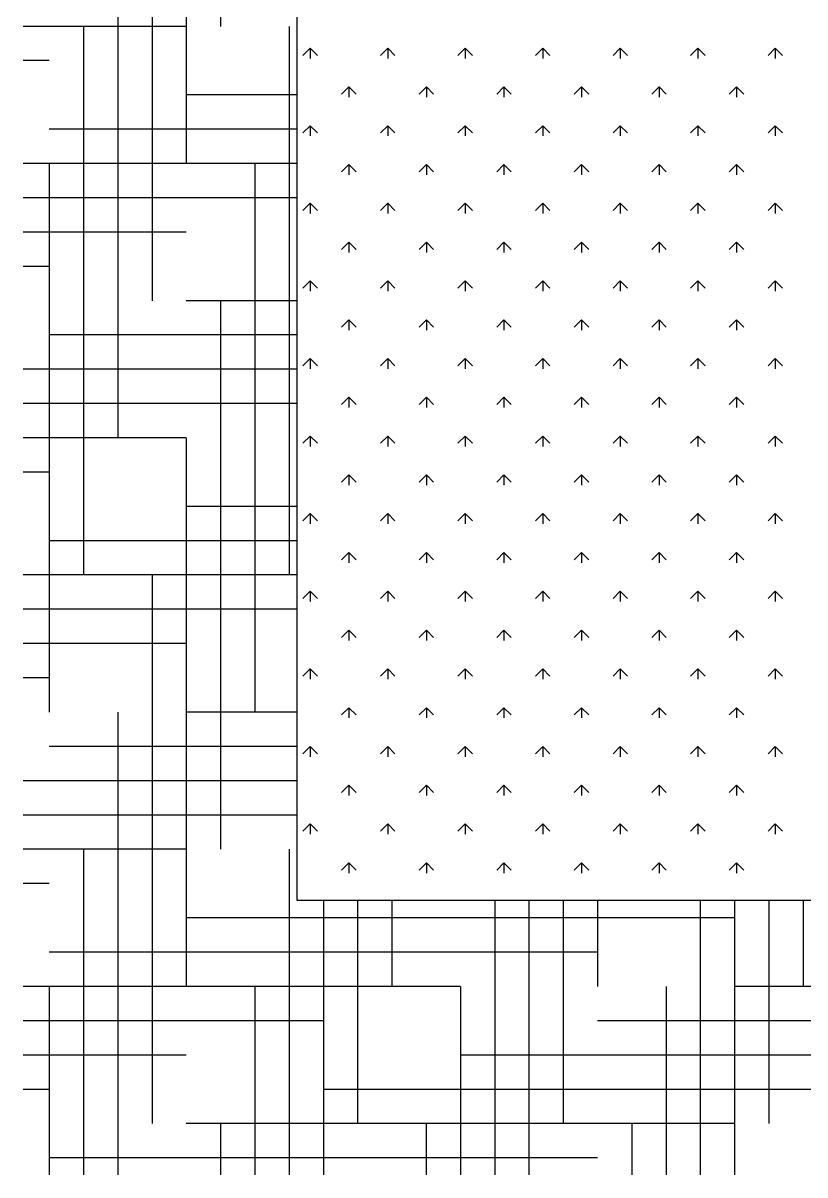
# Model space of a CAD drawing. Header units: millimetres. Extents: x -30782 to 40110, y 35885 to 73818.
# Drawn here: x 6516 to 7372, y 68543 to 69803 of the extents above; entities that cross this region are included whole.
import ezdxf

# ---------------------------------------------------------------- set-up
doc = ezdxf.new("R2010")
doc.units = ezdxf.units.MM

# ---------------------------------------------------------------- blocks, each defined once
blk = doc.blocks.new('A$C107E516A')
for p, q in [((216.2, 1848.9, -685.7), (216.2, 1256.1, -685.7)), ((178.7, 1706.1, -685.7), (178.7, 1106.1, -685.7)), ((141.2, 1556.1, -685.7), (141.2, 956.1, -685.7)), ((300, 300, -685.7), (300, 1548.9, -685.7)), ((103.7, 1406.1, -685.7), (103.7, 806.1, -685.7)), ((178.7, 1256.1, -685.7), (0, 1256.1, -685.7)), ((66.2, 1256.1, -685.7), (66.2, 656.1, -685.7)), ((291.2, 1256.1, -685.7), (291.2, 656.1, -685.7)), ((314.2, 1232.3, -685.7), (306.3, 1224.3, -685.7)), ((314.2, 1232.3, -685.7), (314.2, 1221, -685.7)), ((314.2, 1232.3, -685.7), (322.2, 1224.3, -685.7)), ((399.1, 1232.3, -685.7), (391.1, 1224.3, -685.7)), ((399.1, 1232.3, -685.7), (399.1, 1221, -685.7)), ((399.1, 1232.3, -685.7), (407, 1224.3, -685.7)), ((483.9, 1232.3, -685.7), (476, 1224.3, -685.7)), ((483.9, 1232.3, -685.7), (483.9, 1221, -685.7)), ((483.9, 1232.3, -685.7), (491.9, 1224.3, -685.7)), ((568.8, 1232.3, -685.7), (560.8, 1224.3, -685.7)), ((568.8, 1232.3, -685.7), (568.8, 1221, -685.7)), ((568.8, 1232.3, -685.7), (576.7, 1224.3, -685.7)), ((653.6, 1232.3, -685.7), (645.7, 1224.3, -685.7)), ((653.6, 1232.3, -685.7), (653.6, 1221, -685.7)), ((653.6, 1232.3, -685.7), (661.6, 1224.3, -685.7)), ((738.5, 1232.3, -685.7), (730.5, 1224.3, -685.7)), ((738.5, 1232.3, -685.7), (738.5, 1221, -685.7)), ((738.5, 1232.3, -685.7), (746.4, 1224.3, -685.7)), ((823.3, 1232.3, -685.7), (815.4, 1224.3, -685.7)), ((823.3, 1232.3, -685.7), (823.3, 1221, -685.7)), ((823.3, 1232.3, -685.7), (831.3, 1224.3, -685.7)), ((28.7, 1218.6, -685.7), (0, 1218.6, -685.7)), ((356.6, 1189.9, -685.7), (348.7, 1181.9, -685.7)), ((356.6, 1189.9, -685.7), (356.6, 1178.6, -685.7)), ((356.6, 1189.9, -685.7), (364.6, 1181.9, -685.7)), ((441.5, 1189.9, -685.7), (433.5, 1181.9, -685.7)), ((441.5, 1189.9, -685.7), (441.5, 1178.6, -685.7)), ((441.5, 1189.9, -685.7), (449.4, 1181.9, -685.7)), ((526.3, 1189.9, -685.7), (518.4, 1181.9, -685.7)), ((526.3, 1189.9, -685.7), (526.3, 1178.6, -685.7)), ((526.3, 1189.9, -685.7), (534.3, 1181.9, -685.7)), ((611.2, 1189.9, -685.7), (603.2, 1181.9, -685.7)), ((611.2, 1189.9, -685.7), (611.2, 1178.6, -685.7)), ((611.2, 1189.9, -685.7), (619.2, 1181.9, -685.7)), ((696.1, 1189.9, -685.7), (688.1, 1181.9, -685.7)), ((696.1, 1189.9, -685.7), (696.1, 1178.6, -685.7)), ((696.1, 1189.9, -685.7), (704, 1181.9, -685.7)), ((780.9, 1189.9, -685.7), (773, 1181.9, -685.7)), ((780.9, 1189.9, -685.7), (780.9, 1178.6, -685.7)), ((780.9, 1189.9, -685.7), (788.9, 1181.9, -685.7)), ((300, 1181.1, -685.7), (178.7, 1181.1, -685.7)), ((314.2, 1147.4, -685.7), (306.3, 1139.5, -685.7)), ((314.2, 1147.4, -685.7), (314.2, 1136.2, -685.7)), ((314.2, 1147.4, -685.7), (322.2, 1139.5, -685.7)), ((399.1, 1147.4, -685.7), (391.1, 1139.5, -685.7)), ((399.1, 1147.4, -685.7), (399.1, 1136.2, -685.7)), ((399.1, 1147.4, -685.7), (407, 1139.5, -685.7)), ((483.9, 1147.4, -685.7), (476, 1139.5, -685.7)), ((483.9, 1147.4, -685.7), (483.9, 1136.2, -685.7)), ((483.9, 1147.4, -685.7), (491.9, 1139.5, -685.7)), ((568.8, 1147.4, -685.7), (560.8, 1139.5, -685.7)), ((568.8, 1147.4, -685.7), (568.8, 1136.2, -685.7)), ((568.8, 1147.4, -685.7), (576.7, 1139.5, -685.7)), ((653.6, 1147.4, -685.7), (645.7, 1139.5, -685.7)), ((653.6, 1147.4, -685.7), (653.6, 1136.2, -685.7)), ((653.6, 1147.4, -685.7), (661.6, 1139.5, -685.7)), ((738.5, 1147.4, -685.7), (730.5, 1139.5, -685.7)), ((738.5, 1147.4, -685.7), (738.5, 1136.2, -685.7)), ((738.5, 1147.4, -685.7), (746.4, 1139.5, -685.7)), ((823.3, 1147.4, -685.7), (815.4, 1139.5, -685.7)), ((823.3, 1147.4, -685.7), (823.3, 1136.2, -685.7)), ((823.3, 1147.4, -685.7), (831.3, 1139.5, -685.7)), ((300, 1143.6, -685.7), (28.7, 1143.6, -685.7)), ((300, 1106.1, -685.7), (0, 1106.1, -685.7)), ((28.7, 1106.1, -685.7), (28.7, 506.1, -685.7)), ((253.7, 1106.1, -685.7), (253.7, 506.1, -685.7)), ((356.6, 1105, -685.7), (348.7, 1097, -685.7)), ((356.6, 1105, -685.7), (356.6, 1093.7, -685.7)), ((356.6, 1105, -685.7), (364.6, 1097, -685.7)), ((441.5, 1105, -685.7), (433.5, 1097, -685.7)), ((441.5, 1105, -685.7), (441.5, 1093.7, -685.7)), ((441.5, 1105, -685.7), (449.4, 1097, -685.7)), ((526.3, 1105, -685.7), (518.4, 1097, -685.7)), ((526.3, 1105, -685.7), (526.3, 1093.7, -685.7)), ((526.3, 1105, -685.7), (534.3, 1097, -685.7)), ((611.2, 1105, -685.7), (603.2, 1097, -685.7)), ((611.2, 1105, -685.7), (611.2, 1093.7, -685.7)), ((611.2, 1105, -685.7), (619.2, 1097, -685.7)), ((696.1, 1105, -685.7), (688.1, 1097, -685.7)), ((696.1, 1105, -685.7), (696.1, 1093.7, -685.7)), ((696.1, 1105, -685.7), (704, 1097, -685.7)), ((780.9, 1105, -685.7), (773, 1097, -685.7)), ((780.9, 1105, -685.7), (780.9, 1093.7, -685.7)), ((780.9, 1105, -685.7), (788.9, 1097, -685.7)), ((300, 1068.6, -685.7), (0, 1068.6, -685.7)), ((314.2, 1062.6, -685.7), (306.3, 1054.6, -685.7)), ((314.2, 1062.6, -685.7), (314.2, 1051.3, -685.7)), ((314.2, 1062.6, -685.7), (322.2, 1054.6, -685.7)), ((399.1, 1062.6, -685.7), (391.1, 1054.6, -685.7)), ((399.1, 1062.6, -685.7), (399.1, 1051.3, -685.7)), ((399.1, 1062.6, -685.7), (407, 1054.6, -685.7)), ((483.9, 1062.6, -685.7), (476, 1054.6, -685.7)), ((483.9, 1062.6, -685.7), (483.9, 1051.3, -685.7)), ((483.9, 1062.6, -685.7), (491.9, 1054.6, -685.7)), ((568.8, 1062.6, -685.7), (560.8, 1054.6, -685.7)), ((568.8, 1062.6, -685.7), (568.8, 1051.3, -685.7)), ((568.8, 1062.6, -685.7), (576.7, 1054.6, -685.7)), ((653.6, 1062.6, -685.7), (645.7, 1054.6, -685.7)), ((653.6, 1062.6, -685.7), (653.6, 1051.3, -685.7)), ((653.6, 1062.6, -685.7), (661.6, 1054.6, -685.7)), ((738.5, 1062.6, -685.7), (730.5, 1054.6, -685.7)), ((738.5, 1062.6, -685.7), (738.5, 1051.3, -685.7)), ((738.5, 1062.6, -685.7), (746.4, 1054.6, -685.7)), ((823.3, 1062.6, -685.7), (815.4, 1054.6, -685.7)), ((823.3, 1062.6, -685.7), (823.3, 1051.3, -685.7)), ((823.3, 1062.6, -685.7), (831.3, 1054.6, -685.7)), ((178.7, 1031.1, -685.7), (0, 1031.1, -685.7)), ((356.6, 1020.1, -685.7), (348.7, 1012.2, -685.7)), ((356.6, 1020.1, -685.7), (356.6, 1008.9, -685.7)), ((356.6, 1020.1, -685.7), (364.6, 1012.2, -685.7)), ((441.5, 1020.1, -685.7), (433.5, 1012.2, -685.7)), ((441.5, 1020.1, -685.7), (441.5, 1008.9, -685.7)), ((441.5, 1020.1, -685.7), (449.4, 1012.2, -685.7)), ((526.3, 1020.1, -685.7), (518.4, 1012.2, -685.7)), ((526.3, 1020.1, -685.7), (526.3, 1008.9, -685.7)), ((526.3, 1020.1, -685.7), (534.3, 1012.2, -685.7)), ((611.2, 1020.1, -685.7), (603.2, 1012.2, -685.7)), ((611.2, 1020.1, -685.7), (611.2, 1008.9, -685.7)), ((611.2, 1020.1, -685.7), (619.2, 1012.2, -685.7)), ((696.1, 1020.1, -685.7), (688.1, 1012.2, -685.7)), ((696.1, 1020.1, -685.7), (696.1, 1008.9, -685.7)), ((696.1, 1020.1, -685.7), (704, 1012.2, -685.7)), ((780.9, 1020.1, -685.7), (773, 1012.2, -685.7)), ((780.9, 1020.1, -685.7), (780.9, 1008.9, -685.7)), ((780.9, 1020.1, -685.7), (788.9, 1012.2, -685.7)), ((28.7, 993.6, -685.7), (0, 993.6, -685.7)), ((314.2, 977.7, -685.7), (306.3, 969.8, -685.7)), ((314.2, 977.7, -685.7), (314.2, 966.5, -685.7)), ((314.2, 977.7, -685.7), (322.2, 969.8, -685.7)), ((399.1, 977.7, -685.7), (391.1, 969.8, -685.7)), ((399.1, 977.7, -685.7), (399.1, 966.5, -685.7)), ((399.1, 977.7, -685.7), (407, 969.8, -685.7)), ((483.9, 977.7, -685.7), (476, 969.8, -685.7)), ((483.9, 977.7, -685.7), (483.9, 966.5, -685.7)), ((483.9, 977.7, -685.7), (491.9, 969.8, -685.7)), ((568.8, 977.7, -685.7), (560.8, 969.8, -685.7)), ((568.8, 977.7, -685.7), (568.8, 966.5, -685.7)), ((568.8, 977.7, -685.7), (576.7, 969.8, -685.7)), ((653.6, 977.7, -685.7), (645.7, 969.8, -685.7)), ((653.6, 977.7, -685.7), (653.6, 966.5, -685.7)), ((653.6, 977.7, -685.7), (661.6, 969.8, -685.7)), ((738.5, 977.7, -685.7), (730.5, 969.8, -685.7)), ((738.5, 977.7, -685.7), (738.5, 966.5, -685.7)), ((738.5, 977.7, -685.7), (746.4, 969.8, -685.7)), ((823.3, 977.7, -685.7), (815.4, 969.8, -685.7)), ((823.3, 977.7, -685.7), (823.3, 966.5, -685.7)), ((823.3, 977.7, -685.7), (831.3, 969.8, -685.7)), ((300, 956.1, -685.7), (178.7, 956.1, -685.7)), ((216.2, 956.1, -685.7), (216.2, 356.1, -685.7)), ((356.6, 935.3, -685.7), (348.7, 927.3, -685.7)), ((356.6, 935.3, -685.7), (356.6, 924, -685.7)), ((356.6, 935.3, -685.7), (364.6, 927.3, -685.7)), ((441.5, 935.3, -685.7), (433.5, 927.3, -685.7)), ((441.5, 935.3, -685.7), (441.5, 924, -685.7)), ((441.5, 935.3, -685.7), (449.4, 927.3, -685.7)), ((526.3, 935.3, -685.7), (518.4, 927.3, -685.7)), ((526.3, 935.3, -685.7), (526.3, 924, -685.7)), ((526.3, 935.3, -685.7), (534.3, 927.3, -685.7)), ((611.2, 935.3, -685.7), (603.2, 927.3, -685.7)), ((611.2, 935.3, -685.7), (611.2, 924, -685.7)), ((611.2, 935.3, -685.7), (619.2, 927.3, -685.7)), ((696.1, 935.3, -685.7), (688.1, 927.3, -685.7)), ((696.1, 935.3, -685.7), (696.1, 924, -685.7)), ((696.1, 935.3, -685.7), (704, 927.3, -685.7)), ((780.9, 935.3, -685.7), (773, 927.3, -685.7)), ((780.9, 935.3, -685.7), (780.9, 924, -685.7)), ((780.9, 935.3, -685.7), (788.9, 927.3, -685.7)), ((300, 918.6, -685.7), (28.7, 918.6, -685.7)), ((314.2, 892.9, -685.7), (306.3, 884.9, -685.7)), ((314.2, 892.9, -685.7), (314.2, 881.6, -685.7)), ((314.2, 892.9, -685.7), (322.2, 884.9, -685.7)), ((399.1, 892.9, -685.7), (391.1, 884.9, -685.7)), ((399.1, 892.9, -685.7), (399.1, 881.6, -685.7)), ((399.1, 892.9, -685.7), (407, 884.9, -685.7)), ((483.9, 892.9, -685.7), (476, 884.9, -685.7)), ((483.9, 892.9, -685.7), (483.9, 881.6, -685.7)), ((483.9, 892.9, -685.7), (491.9, 884.9, -685.7)), ((568.8, 892.9, -685.7), (560.8, 884.9, -685.7)), ((568.8, 892.9, -685.7), (568.8, 881.6, -685.7)), ((568.8, 892.9, -685.7), (576.7, 884.9, -685.7)), ((653.6, 892.9, -685.7), (645.7, 884.9, -685.7)), ((653.6, 892.9, -685.7), (653.6, 881.6, -685.7)), ((653.6, 892.9, -685.7), (661.6, 884.9, -685.7)), ((738.5, 892.9, -685.7), (730.5, 884.9, -685.7)), ((738.5, 892.9, -685.7), (738.5, 881.6, -685.7)), ((738.5, 892.9, -685.7), (746.4, 884.9, -685.7)), ((823.3, 892.9, -685.7), (815.4, 884.9, -685.7)), ((823.3, 892.9, -685.7), (823.3, 881.6, -685.7)), ((823.3, 892.9, -685.7), (831.3, 884.9, -685.7)), ((300, 881.1, -685.7), (0, 881.1, -685.7)), ((356.6, 850.4, -685.7), (348.7, 842.5, -685.7)), ((356.6, 850.4, -685.7), (356.6, 839.2, -685.7)), ((356.6, 850.4, -685.7), (364.6, 842.5, -685.7)), ((441.5, 850.4, -685.7), (433.5, 842.5, -685.7)), ((441.5, 850.4, -685.7), (441.5, 839.2, -685.7)), ((441.5, 850.4, -685.7), (449.4, 842.5, -685.7)), ((526.3, 850.4, -685.7), (518.4, 842.5, -685.7)), ((526.3, 850.4, -685.7), (526.3, 839.2, -685.7)), ((526.3, 850.4, -685.7), (534.3, 842.5, -685.7)), ((611.2, 850.4, -685.7), (603.2, 842.5, -685.7)), ((611.2, 850.4, -685.7), (611.2, 839.2, -685.7)), ((611.2, 850.4, -685.7), (619.2, 842.5, -685.7)), ((696.1, 850.4, -685.7), (688.1, 842.5, -685.7)), ((696.1, 850.4, -685.7), (696.1, 839.2, -685.7)), ((696.1, 850.4, -685.7), (704, 842.5, -685.7)), ((780.9, 850.4, -685.7), (773, 842.5, -685.7)), ((780.9, 850.4, -685.7), (780.9, 839.2, -685.7)), ((780.9, 850.4, -685.7), (788.9, 842.5, -685.7)), ((300, 843.6, -685.7), (0, 843.6, -685.7)), ((314.2, 808, -685.7), (306.3, 800.1, -685.7)), ((314.2, 808, -685.7), (314.2, 796.8, -685.7)), ((314.2, 808, -685.7), (322.2, 800.1, -685.7)), ((399.1, 808, -685.7), (391.1, 800.1, -685.7)), ((399.1, 808, -685.7), (399.1, 796.8, -685.7)), ((399.1, 808, -685.7), (407, 800.1, -685.7)), ((483.9, 808, -685.7), (476, 800.1, -685.7)), ((483.9, 808, -685.7), (483.9, 796.8, -685.7)), ((483.9, 808, -685.7), (491.9, 800.1, -685.7)), ((568.8, 808, -685.7), (560.8, 800.1, -685.7)), ((568.8, 808, -685.7), (568.8, 796.8, -685.7)), ((568.8, 808, -685.7), (576.7, 800.1, -685.7)), ((653.6, 808, -685.7), (645.7, 800.1, -685.7)), ((653.6, 808, -685.7), (653.6, 796.8, -685.7)), ((653.6, 808, -685.7), (661.6, 800.1, -685.7)), ((738.5, 808, -685.7), (730.5, 800.1, -685.7)), ((738.5, 808, -685.7), (738.5, 796.8, -685.7)), ((738.5, 808, -685.7), (746.4, 800.1, -685.7)), ((823.3, 808, -685.7), (815.4, 800.1, -685.7)), ((823.3, 808, -685.7), (823.3, 796.8, -685.7)), ((823.3, 808, -685.7), (831.3, 800.1, -685.7)), ((178.7, 806.1, -685.7), (0, 806.1, -685.7)), ((178.7, 806.1, -685.7), (178.7, 206.1, -685.7)), ((28.7, 768.6, -685.7), (0, 768.6, -685.7)), ((356.6, 765.6, -685.7), (348.7, 757.6, -685.7)), ((356.6, 765.6, -685.7), (356.6, 754.3, -685.7)), ((356.6, 765.6, -685.7), (364.6, 757.6, -685.7)), ((441.5, 765.6, -685.7), (433.5, 757.6, -685.7)), ((441.5, 765.6, -685.7), (441.5, 754.3, -685.7)), ((441.5, 765.6, -685.7), (449.4, 757.6, -685.7)), ((526.3, 765.6, -685.7), (518.4, 757.6, -685.7)), ((526.3, 765.6, -685.7), (526.3, 754.3, -685.7)), ((526.3, 765.6, -685.7), (534.3, 757.6, -685.7)), ((611.2, 765.6, -685.7), (603.2, 757.6, -685.7)), ((611.2, 765.6, -685.7), (611.2, 754.3, -685.7)), ((611.2, 765.6, -685.7), (619.2, 757.6, -685.7)), ((696.1, 765.6, -685.7), (688.1, 757.6, -685.7)), ((696.1, 765.6, -685.7), (696.1, 754.3, -685.7)), ((696.1, 765.6, -685.7), (704, 757.6, -685.7)), ((780.9, 765.6, -685.7), (773, 757.6, -685.7)), ((780.9, 765.6, -685.7), (780.9, 754.3, -685.7)), ((780.9, 765.6, -685.7), (788.9, 757.6, -685.7)), ((300, 731.1, -685.7), (178.7, 731.1, -685.7)), ((314.2, 723.2, -685.7), (306.3, 715.2, -685.7)), ((314.2, 723.2, -685.7), (314.2, 711.9, -685.7)), ((314.2, 723.2, -685.7), (322.2, 715.2, -685.7)), ((399.1, 723.2, -685.7), (391.1, 715.2, -685.7)), ((399.1, 723.2, -685.7), (399.1, 711.9, -685.7)), ((399.1, 723.2, -685.7), (407, 715.2, -685.7)), ((483.9, 723.2, -685.7), (476, 715.2, -685.7)), ((483.9, 723.2, -685.7), (483.9, 711.9, -685.7)), ((483.9, 723.2, -685.7), (491.9, 715.2, -685.7)), ((568.8, 723.2, -685.7), (560.8, 715.2, -685.7)), ((568.8, 723.2, -685.7), (568.8, 711.9, -685.7)), ((568.8, 723.2, -685.7), (576.7, 715.2, -685.7)), ((653.6, 723.2, -685.7), (645.7, 715.2, -685.7)), ((653.6, 723.2, -685.7), (653.6, 711.9, -685.7)), ((653.6, 723.2, -685.7), (661.6, 715.2, -685.7)), ((738.5, 723.2, -685.7), (730.5, 715.2, -685.7)), ((738.5, 723.2, -685.7), (738.5, 711.9, -685.7)), ((738.5, 723.2, -685.7), (746.4, 715.2, -685.7)), ((823.3, 723.2, -685.7), (815.4, 715.2, -685.7)), ((823.3, 723.2, -685.7), (823.3, 711.9, -685.7)), ((823.3, 723.2, -685.7), (831.3, 715.2, -685.7)), ((300, 693.6, -685.7), (28.7, 693.6, -685.7)), ((356.6, 680.7, -685.7), (348.7, 672.8, -685.7)), ((356.6, 680.7, -685.7), (356.6, 669.5, -685.7)), ((356.6, 680.7, -685.7), (364.6, 672.8, -685.7)), ((441.5, 680.7, -685.7), (433.5, 672.8, -685.7)), ((441.5, 680.7, -685.7), (441.5, 669.5, -685.7)), ((441.5, 680.7, -685.7), (449.4, 672.8, -685.7)), ((526.3, 680.7, -685.7), (518.4, 672.8, -685.7)), ((526.3, 680.7, -685.7), (526.3, 669.5, -685.7)), ((526.3, 680.7, -685.7), (534.3, 672.8, -685.7)), ((611.2, 680.7, -685.7), (603.2, 672.8, -685.7)), ((611.2, 680.7, -685.7), (611.2, 669.5, -685.7)), ((611.2, 680.7, -685.7), (619.2, 672.8, -685.7)), ((696.1, 680.7, -685.7), (688.1, 672.8, -685.7)), ((696.1, 680.7, -685.7), (696.1, 669.5, -685.7)), ((696.1, 680.7, -685.7), (704, 672.8, -685.7)), ((780.9, 680.7, -685.7), (773, 672.8, -685.7)), ((780.9, 680.7, -685.7), (780.9, 669.5, -685.7)), ((780.9, 680.7, -685.7), (788.9, 672.8, -685.7)), ((300, 656.1, -685.7), (0, 656.1, -685.7)), ((141.2, 656.1, -685.7), (141.2, 56.1, -685.7)), ((314.2, 638.3, -685.7), (306.3, 630.4, -685.7)), ((314.2, 638.3, -685.7), (314.2, 627.1, -685.7)), ((314.2, 638.3, -685.7), (322.2, 630.4, -685.7)), ((399.1, 638.3, -685.7), (391.1, 630.4, -685.7)), ((399.1, 638.3, -685.7), (399.1, 627.1, -685.7)), ((399.1, 638.3, -685.7), (407, 630.4, -685.7)), ((483.9, 638.3, -685.7), (476, 630.4, -685.7)), ((483.9, 638.3, -685.7), (483.9, 627.1, -685.7)), ((483.9, 638.3, -685.7), (491.9, 630.4, -685.7)), ((568.8, 638.3, -685.7), (560.8, 630.4, -685.7)), ((568.8, 638.3, -685.7), (568.8, 627.1, -685.7)), ((568.8, 638.3, -685.7), (576.7, 630.4, -685.7)), ((653.6, 638.3, -685.7), (645.7, 630.4, -685.7)), ((653.6, 638.3, -685.7), (653.6, 627.1, -685.7)), ((653.6, 638.3, -685.7), (661.6, 630.4, -685.7)), ((738.5, 638.3, -685.7), (730.5, 630.4, -685.7)), ((738.5, 638.3, -685.7), (738.5, 627.1, -685.7)), ((738.5, 638.3, -685.7), (746.4, 630.4, -685.7)), ((823.3, 638.3, -685.7), (815.4, 630.4, -685.7)), ((823.3, 638.3, -685.7), (823.3, 627.1, -685.7)), ((823.3, 638.3, -685.7), (831.3, 630.4, -685.7)), ((300, 618.6, -685.7), (0, 618.6, -685.7)), ((356.6, 595.9, -685.7), (348.7, 587.9, -685.7)), ((356.6, 595.9, -685.7), (356.6, 584.6, -685.7)), ((356.6, 595.9, -685.7), (364.6, 587.9, -685.7)), ((441.5, 595.9, -685.7), (433.5, 587.9, -685.7)), ((441.5, 595.9, -685.7), (441.5, 584.6, -685.7)), ((441.5, 595.9, -685.7), (449.4, 587.9, -685.7)), ((526.3, 595.9, -685.7), (518.4, 587.9, -685.7)), ((526.3, 595.9, -685.7), (526.3, 584.6, -685.7)), ((526.3, 595.9, -685.7), (534.3, 587.9, -685.7)), ((611.2, 595.9, -685.7), (603.2, 587.9, -685.7)), ((611.2, 595.9, -685.7), (611.2, 584.6, -685.7)), ((611.2, 595.9, -685.7), (619.2, 587.9, -685.7)), ((696.1, 595.9, -685.7), (688.1, 587.9, -685.7)), ((696.1, 595.9, -685.7), (696.1, 584.6, -685.7)), ((696.1, 595.9, -685.7), (704, 587.9, -685.7)), ((780.9, 595.9, -685.7), (773, 587.9, -685.7)), ((780.9, 595.9, -685.7), (780.9, 584.6, -685.7)), ((780.9, 595.9, -685.7), (788.9, 587.9, -685.7)), ((178.7, 581.1, -685.7), (0, 581.1, -685.7)), ((28.7, 543.6, -685.7), (0, 543.6, -685.7)), ((314.2, 553.5, -685.7), (306.3, 545.5, -685.7)), ((314.2, 553.5, -685.7), (314.2, 542.2, -685.7)), ((314.2, 553.5, -685.7), (322.2, 545.5, -685.7)), ((399.1, 553.5, -685.7), (391.1, 545.5, -685.7)), ((399.1, 553.5, -685.7), (399.1, 542.2, -685.7)), ((399.1, 553.5, -685.7), (407, 545.5, -685.7)), ((483.9, 553.5, -685.7), (476, 545.5, -685.7)), ((483.9, 553.5, -685.7), (483.9, 542.2, -685.7)), ((483.9, 553.5, -685.7), (491.9, 545.5, -685.7)), ((568.8, 553.5, -685.7), (560.8, 545.5, -685.7)), ((568.8, 553.5, -685.7), (568.8, 542.2, -685.7)), ((568.8, 553.5, -685.7), (576.7, 545.5, -685.7)), ((653.6, 553.5, -685.7), (645.7, 545.5, -685.7)), ((653.6, 553.5, -685.7), (653.6, 542.2, -685.7)), ((653.6, 553.5, -685.7), (661.6, 545.5, -685.7)), ((738.5, 553.5, -685.7), (730.5, 545.5, -685.7)), ((738.5, 553.5, -685.7), (738.5, 542.2, -685.7)), ((738.5, 553.5, -685.7), (746.4, 545.5, -685.7)), ((823.3, 553.5, -685.7), (815.4, 545.5, -685.7)), ((823.3, 553.5, -685.7), (823.3, 542.2, -685.7)), ((823.3, 553.5, -685.7), (831.3, 545.5, -685.7)), ((103.7, 506.1, -685.7), (103.7, 0, -685.7)), ((300, 506.1, -685.7), (178.7, 506.1, -685.7)), ((356.6, 511, -685.7), (348.7, 503.1, -685.7)), ((356.6, 511, -685.7), (356.6, 499.8, -685.7)), ((356.6, 511, -685.7), (364.6, 503.1, -685.7)), ((441.5, 511, -685.7), (433.5, 503.1, -685.7)), ((441.5, 511, -685.7), (441.5, 499.8, -685.7)), ((441.5, 511, -685.7), (449.4, 503.1, -685.7)), ((526.3, 511, -685.7), (518.4, 503.1, -685.7)), ((526.3, 511, -685.7), (526.3, 499.8, -685.7)), ((526.3, 511, -685.7), (534.3, 503.1, -685.7)), ((611.2, 511, -685.7), (603.2, 503.1, -685.7)), ((611.2, 511, -685.7), (611.2, 499.8, -685.7)), ((611.2, 511, -685.7), (619.2, 503.1, -685.7)), ((696.1, 511, -685.7), (688.1, 503.1, -685.7)), ((696.1, 511, -685.7), (696.1, 499.8, -685.7)), ((696.1, 511, -685.7), (704, 503.1, -685.7)), ((780.9, 511, -685.7), (773, 503.1, -685.7)), ((780.9, 511, -685.7), (780.9, 499.8, -685.7)), ((780.9, 511, -685.7), (788.9, 503.1, -685.7)), ((300, 468.6, -685.7), (28.7, 468.6, -685.7)), ((314.2, 468.6, -685.7), (306.3, 460.6, -685.7)), ((314.2, 468.6, -685.7), (314.2, 457.4, -685.7)), ((314.2, 468.6, -685.7), (322.2, 460.6, -685.7)), ((399.1, 468.6, -685.7), (391.1, 460.6, -685.7)), ((399.1, 468.6, -685.7), (399.1, 457.4, -685.7)), ((399.1, 468.6, -685.7), (407, 460.6, -685.7)), ((483.9, 468.6, -685.7), (476, 460.6, -685.7)), ((483.9, 468.6, -685.7), (483.9, 457.4, -685.7)), ((483.9, 468.6, -685.7), (491.9, 460.6, -685.7)), ((568.8, 468.6, -685.7), (560.8, 460.6, -685.7)), ((568.8, 468.6, -685.7), (568.8, 457.4, -685.7)), ((568.8, 468.6, -685.7), (576.7, 460.6, -685.7)), ((653.6, 468.6, -685.7), (645.7, 460.6, -685.7)), ((653.6, 468.6, -685.7), (653.6, 457.4, -685.7)), ((653.6, 468.6, -685.7), (661.6, 460.6, -685.7)), ((738.5, 468.6, -685.7), (730.5, 460.6, -685.7)), ((738.5, 468.6, -685.7), (738.5, 457.4, -685.7)), ((738.5, 468.6, -685.7), (746.4, 460.6, -685.7)), ((823.3, 468.6, -685.7), (815.4, 460.6, -685.7)), ((823.3, 468.6, -685.7), (823.3, 457.4, -685.7)), ((823.3, 468.6, -685.7), (831.3, 460.6, -685.7)), ((300, 431.1, -685.7), (0, 431.1, -685.7)), ((356.6, 426.2, -685.7), (348.7, 418.2, -685.7)), ((356.6, 426.2, -685.7), (356.6, 414.9, -685.7)), ((356.6, 426.2, -685.7), (364.6, 418.2, -685.7)), ((441.5, 426.2, -685.7), (433.5, 418.2, -685.7)), ((441.5, 426.2, -685.7), (441.5, 414.9, -685.7)), ((441.5, 426.2, -685.7), (449.4, 418.2, -685.7)), ((526.3, 426.2, -685.7), (518.4, 418.2, -685.7)), ((526.3, 426.2, -685.7), (526.3, 414.9, -685.7)), ((526.3, 426.2, -685.7), (534.3, 418.2, -685.7)), ((611.2, 426.2, -685.7), (603.2, 418.2, -685.7)), ((611.2, 426.2, -685.7), (611.2, 414.9, -685.7)), ((611.2, 426.2, -685.7), (619.2, 418.2, -685.7)), ((696.1, 426.2, -685.7), (688.1, 418.2, -685.7)), ((696.1, 426.2, -685.7), (696.1, 414.9, -685.7)), ((696.1, 426.2, -685.7), (704, 418.2, -685.7)), ((780.9, 426.2, -685.7), (773, 418.2, -685.7)), ((780.9, 426.2, -685.7), (780.9, 414.9, -685.7)), ((780.9, 426.2, -685.7), (788.9, 418.2, -685.7)), ((300, 393.6, -685.7), (0, 393.6, -685.7)), ((314.2, 383.8, -685.7), (306.3, 375.8, -685.7)), ((314.2, 383.8, -685.7), (314.2, 372.5, -685.7)), ((314.2, 383.8, -685.7), (322.2, 375.8, -685.7)), ((399.1, 383.8, -685.7), (391.1, 375.8, -685.7)), ((399.1, 383.8, -685.7), (399.1, 372.5, -685.7)), ((399.1, 383.8, -685.7), (407, 375.8, -685.7)), ((483.9, 383.8, -685.7), (476, 375.8, -685.7)), ((483.9, 383.8, -685.7), (483.9, 372.5, -685.7)), ((483.9, 383.8, -685.7), (491.9, 375.8, -685.7)), ((568.8, 383.8, -685.7), (560.8, 375.8, -685.7)), ((568.8, 383.8, -685.7), (568.8, 372.5, -685.7)), ((568.8, 383.8, -685.7), (576.7, 375.8, -685.7)), ((653.6, 383.8, -685.7), (645.7, 375.8, -685.7)), ((653.6, 383.8, -685.7), (653.6, 372.5, -685.7)), ((653.6, 383.8, -685.7), (661.6, 375.8, -685.7)), ((738.5, 383.8, -685.7), (730.5, 375.8, -685.7)), ((738.5, 383.8, -685.7), (738.5, 372.5, -685.7)), ((738.5, 383.8, -685.7), (746.4, 375.8, -685.7)), ((823.3, 383.8, -685.7), (815.4, 375.8, -685.7)), ((823.3, 383.8, -685.7), (823.3, 372.5, -685.7)), ((823.3, 383.8, -685.7), (831.3, 375.8, -685.7)), ((178.7, 356.1, -685.7), (0, 356.1, -685.7)), ((66.2, 356.1, -685.7), (66.2, 0, -685.7)), ((291.2, 356.1, -685.7), (291.2, 0, -685.7)), ((356.6, 341.3, -685.7), (348.7, 333.4, -685.7)), ((356.6, 341.3, -685.7), (356.6, 330.1, -685.7)), ((356.6, 341.3, -685.7), (364.6, 333.4, -685.7)), ((441.5, 341.3, -685.7), (433.5, 333.4, -685.7)), ((441.5, 341.3, -685.7), (441.5, 330.1, -685.7)), ((441.5, 341.3, -685.7), (449.4, 333.4, -685.7)), ((526.3, 341.3, -685.7), (518.4, 333.4, -685.7)), ((526.3, 341.3, -685.7), (526.3, 330.1, -685.7)), ((526.3, 341.3, -685.7), (534.3, 333.4, -685.7)), ((611.2, 341.3, -685.7), (603.2, 333.4, -685.7)), ((611.2, 341.3, -685.7), (611.2, 330.1, -685.7)), ((611.2, 341.3, -685.7), (619.2, 333.4, -685.7)), ((696.1, 341.3, -685.7), (688.1, 333.4, -685.7)), ((696.1, 341.3, -685.7), (696.1, 330.1, -685.7)), ((696.1, 341.3, -685.7), (704, 333.4, -685.7)), ((780.9, 341.3, -685.7), (773, 333.4, -685.7)), ((780.9, 341.3, -685.7), (780.9, 330.1, -685.7)), ((780.9, 341.3, -685.7), (788.9, 333.4, -685.7)), ((28.7, 318.6, -685.7), (0, 318.6, -685.7)), ((2673.9, 300, -685.7), (300, 300, -685.7)), ((328.7, 300, -685.7), (328.7, 0, -685.7)), ((366.2, 300, -685.7), (366.2, 56.1, -685.7)), ((403.7, 300, -685.7), (403.7, 206.1, -685.7)), ((516.2, 300, -685.7), (516.2, 0, -685.7)), ((553.7, 300, -685.7), (553.7, 0, -685.7)), ((591.2, 300, -685.7), (591.2, 56.1, -685.7)), ((628.7, 300, -685.7), (628.7, 206.1, -685.7)), ((741.2, 300, -685.7), (741.2, 0, -685.7)), ((778.7, 300, -685.7), (778.7, 0, -685.7)), ((816.2, 300, -685.7), (816.2, 56.1, -685.7)), ((853.7, 300, -685.7), (853.7, 206.1, -685.7)), ((778.7, 281.1, -685.7), (178.7, 281.1, -685.7)), ((628.7, 243.6, -685.7), (28.7, 243.6, -685.7)), ((478.7, 206.1, -685.7), (0, 206.1, -685.7)), ((28.7, 206.1, -685.7), (28.7, 0, -685.7)), ((253.7, 206.1, -685.7), (253.7, 0, -685.7)), ((478.7, 206.1, -685.7), (478.7, 0, -685.7)), ((703.7, 206.1, -685.7), (703.7, 0, -685.7)), ((1378.7, 206.1, -685.7), (778.7, 206.1, -685.7)), ((328.7, 168.6, -685.7), (0, 168.6, -685.7)), ((1228.7, 168.6, -685.7), (628.7, 168.6, -685.7)), ((178.7, 131.1, -685.7), (0, 131.1, -685.7)), ((1078.7, 131.1, -685.7), (478.7, 131.1, -685.7)), ((28.7, 93.6, -685.7), (0, 93.6, -685.7)), ((928.7, 93.6, -685.7), (328.7, 93.6, -685.7)), ((778.7, 56.1, -685.7), (178.7, 56.1, -685.7)), ((216.2, 56.1, -685.7), (216.2, 0, -685.7)), ((441.2, 56.1, -685.7), (441.2, 0, -685.7)), ((666.2, 56.1, -685.7), (666.2, 0, -685.7)), ((628.7, 18.6, -685.7), (28.7, 18.6, -685.7))]:
    blk.add_line(p, q)

msp = doc.modelspace()

# ---------------------------------------------------------------- block references
msp.add_blockref('A$C107E516A', (6516.1, 68543.4))

doc.saveas('drawing.dxf')
